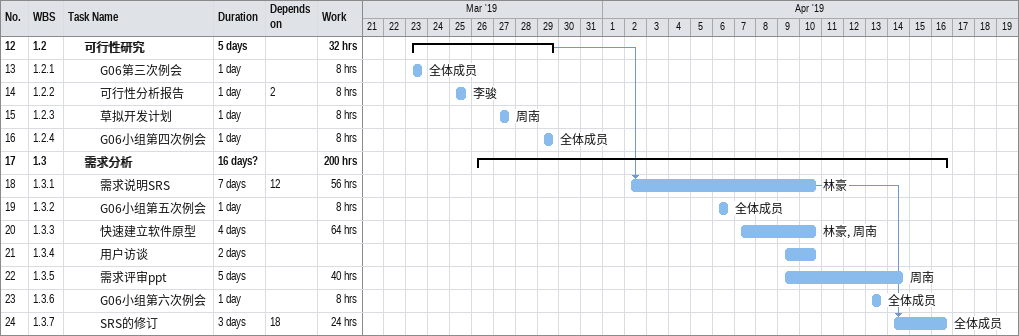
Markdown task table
| ID | WBS | Task | Duration | Start | Finish | Predecessors | Resources | Work (h) |
|---|---|---|---|---|---|---|---|---|
| 12 | 1.2 | **可行性研究** | 5d | 2019-03-23 | 2019-03-29 |  |  | 32 |
| 13 | 1.2.1 | G06第三次例会 | 1d | 2019-03-23 | 2019-03-23 |  | 全体成员 | 8 |
| 14 | 1.2.2 | 可行性分析报告 | 1d | 2019-03-25 | 2019-03-25 | 2 | 李骏 | 8 |
| 15 | 1.2.3 | 草拟开发计划 | 1d | 2019-03-27 | 2019-03-27 |  | 周南 | 8 |
| 16 | 1.2.4 | G06小组第四次例会 | 1d | 2019-03-29 | 2019-03-29 |  | 全体成员 | 8 |
| 17 | 1.3 | **需求分析** | 16d? | 2019-03-26 | 2019-04-16 |  |  | 200 |
| 18 | 1.3.1 | 需求说明SRS | 7d | 2019-04-02 | 2019-04-10 | 12 | 林豪 | 56 |
| 19 | 1.3.2 | G06小组第五次例会 | 1d | 2019-04-06 | 2019-04-06 |  | 全体成员 | 8 |
| 20 | 1.3.3 | 快速建立软件原型 | 4d | 2019-04-07 | 2019-04-10 |  | 林豪, 周南 | 64 |
| 21 | 1.3.4 | 用户访谈 | 2d | 2019-04-09 | 2019-04-10 |  |  |  |
| 22 | 1.3.5 | 需求评审ppt | 5d | 2019-04-09 | 2019-04-14 |  | 周南 | 40 |
| 23 | 1.3.6 | G06小组第六次例会 | 1d | 2019-04-13 | 2019-04-13 |  | 全体成员 | 8 |
| 24 | 1.3.7 | SRS的修订 | 3d | 2019-04-14 | 2019-04-16 | 18 | 全体成员 | 24 |
